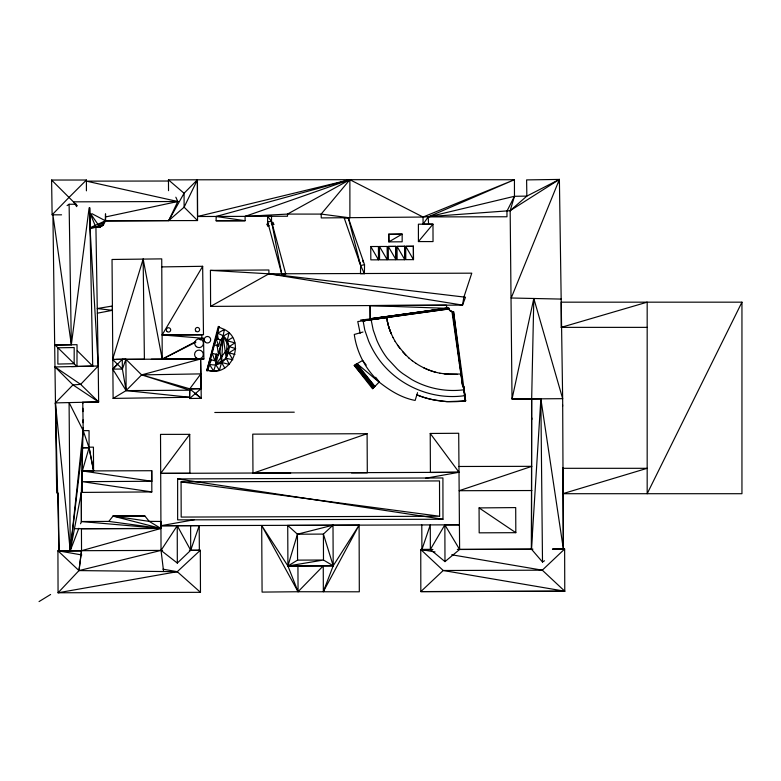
<?xml version="1.0" encoding="UTF-8"?>
<svg xmlns="http://www.w3.org/2000/svg" width="781" height="781" viewBox="0 0 781 781"><rect width="100%" height="100%" fill="white"/><g stroke="black" fill="none" stroke-linecap="round" stroke-linejoin="round"><path stroke-width="1.17" d="M245.127 216.376L287.496 214.082L321.186 214.092L349.898 217.84L349.878 179.698L245.127 216.376L245.078 220.73L216.132 220.779L216.132 216.474L349.878 179.698L514.435 179.737L514.464 196.304L510.159 210.675L512.024 399.052L562.652 398.671L559.391 179.425L526.609 179.903L526.853 196.099L510.159 210.675L423.048 217.04L321.255 217.928L321.186 214.072L349.878 179.698L423.048 217.04L514.425 179.728L428.203 216.903L423.077 224.176L432.977 224.176L433.035 241.583L418.421 241.573L418.401 224.196L432.977 224.176L418.421 241.563M552.44 549.082L564.634 549.043L564.77 591.207L420.832 591.598L420.754 549.521L430.36 549.512L444.985 561.607L459.618 549.492L531.461 549.199L540.862 398.886L542.502 562.017L531.461 549.18L531.666 398.984L533.813 298.498L562.662 398.671L563.365 549.043L540.862 398.876L512.033 399.042L533.813 298.498M56.681 492.996L52.913 214.804L71.335 344.772L55.07 344.997L58.448 348.306M57.892 347.779L57.853 364.063L74.156 363.702L74.195 347.555L57.892 347.779L74.156 363.702M55.695 429.745L55.695 428.291M90.44 213.516L99.861 227.115L105.474 220.808L105.513 213.828L105.484 220.798L103.375 225.074L99.87 227.125L90.01 227.769L89.698 207.668M99.861 227.115L103.375 225.074L95.917 227.359L91.25 227.681L95.917 227.359L105.474 220.808L105.484 218.475M531.793 419.456L531.802 417.972M531.461 549.189L531.656 398.984M151.338 359.231L162.233 359.172L161.735 258.872L112.034 259.477L113.108 398.417L126.122 390.588L141.634 374.88L200.61 359.016L201.254 398.31L189.607 398.505L189.754 388.909L201.107 388.635L200.61 358.996L125.663 359.319M348.316 217.86L360.617 265.433L360.48 273.701L364.385 273.682L364.542 264.769L348.316 217.86L344.167 217.86L360.617 265.433L364.385 273.682M89.063 447.181L93.574 470.884L89.054 447.747L89.063 447.181L93.427 447.152L93.574 470.894L82.356 470.943L82.425 492.401L81.38 492.401L70.241 550.742L59.024 550.781L55.412 402.898L72.984 384.906L80.668 384.369L98.221 365.996L95.926 227.349L90.206 213.603M83.157 427.871L81.38 492.401L81.419 521.532L80.56 523.778M216.269 353.783L215.702 364.571L213.633 371.063L207.814 370.379L209.367 364.258L211.475 359.934M217.04 339.393L217.352 333.399L224.411 329.455C246.835 340.799 231.732 377.809 207.814 370.379M218.963 327.18L224.411 329.455L223.034 336.123L221.579 362.482L219.393 370.262L213.633 371.063L209.367 364.258C229.038 369.833 237.326 337.978 217.352 333.399L218.202 339.218M82.806 403.523L82.776 402.274L83.196 430.643L70.241 550.742L81.536 550.693L160.945 528.454L160.915 521.464L149.181 521.357M89.132 207.805L71.335 344.772L69.109 204.261L76.343 204.241M220.935 340.448L223.034 336.123L229.067 332.94L227.183 340.76L234.905 342.879L229.224 346.627L226.236 358.303L229.302 364.415L221.579 362.482L219.725 349.683M229.224 346.627L215.702 364.571L226.236 358.303L232.816 359.787L228.882 352.856L235.706 348.638L229.224 346.627L223.034 336.123L215.702 364.571L219.393 370.262M206.789 370.663L218.289 326.438L219.1 326.663L207.6 370.887L206.789 370.663L219.1 326.663M210.606 359.66L214.814 360.754L212.247 353.344L218.543 354.994L222.37 340.262L216.064 338.622L214.453 344.948L218.66 346.042L220.301 339.725M214.814 360.754L216.454 354.447M417.542 392.648L415.141 400.438C391.73 396.006 374.812 377.926 357.034 363.741L356.107 364.307L374.109 387.269L372.586 388.811L354.232 365.401L355.99 364.278L374.109 387.269L379.283 381.929L375.661 377.262M83.196 430.643L89.063 447.718L82.278 447.777L82.425 492.411L151.836 491.923L151.739 470.709L151.787 481.272L82.356 470.943L89.054 447.747L89.054 430.643L83.196 430.634L69.089 402.586L70.241 550.742L78.842 528.268M332.989 525.174L323.412 534.087L297.444 534.204L287.925 565.981L298.059 591.734L359.309 591.803L359.104 525.135L287.72 525.437L287.925 565.991L333.194 565.805L359.104 525.135L323.344 591.637L323.256 565.854L333.194 565.805L332.999 525.174L297.444 534.204L287.72 525.428M143.148 259.097L112.601 359.475L122.392 369.013L126.122 390.588L189.598 397.265L189.763 388.821L200.854 373.884L141.625 374.89L125.926 359.299L112.591 359.475L144.397 359.24L143.148 259.097L162.233 359.162L203.89 358.957L203.538 338.3L162.136 334.961L202.669 266.292L161.862 266.907M421.916 549.531L430.282 524.91L430.36 549.512L421.916 549.531L421.789 524.939M190.701 550.293L199.204 525.652L160.935 525.72L194.449 519.707M189.617 398.515L201.107 388.635L189.754 388.811L141.634 374.88L189.734 390.207L126.122 390.598L112.737 369.13L122.402 369.022L125.926 359.299L126.112 390.588M323.344 591.637L333.194 565.805L323.412 534.087L323.48 560.016L333.194 565.805M428.574 224.176L428.203 216.903L514.454 196.295L526.843 196.099L559.391 179.425L511.213 298L561.178 299.084M175.842 197.202L177.804 201.518L168.686 220.632L104.605 220.955M741.95 302.169L647.176 493.709L647.176 302.169L561.197 327.366L561.197 302.169L741.95 302.169L741.95 493.709L562.72 493.709L562.72 468.307L647.176 468.307L562.72 493.709M514.454 196.295L506.967 211.124L506.976 216.767L428.203 216.903M430.36 549.512L444.848 524.852L459.423 524.822L160.935 525.72M163.6 571.526L161.042 550.41L177.248 525.691L190.701 550.302L200.317 550.273L200.473 592.32L58.067 592.779L57.921 550.771L162.594 550.4M189.724 434.343L189.89 473.325L160.71 473.374L189.724 434.353L160.525 434.382L161.042 550.41L177.316 563.072L190.701 550.302L190.613 525.672M81.292 492.401L81.409 521.523L108.813 521.415L113.001 516.114L144.875 515.977L149.191 521.366L160.945 528.444L81.439 528.727L81.536 550.693L78.979 570.589L58.067 592.779L177.258 571.692L200.317 550.273L189.363 550.312M388.762 234.28L402.166 234.115L402.166 241.798L388.85 241.876L388.762 234.28L402.166 234.115L388.85 241.876L388.821 234.202M61.572 214.824L52.112 214.824L69.001 197.417M117.501 364.258L112.737 369.14L122.246 359.348L125.917 359.377L116.232 359.445M69.011 197.427L86.418 180.02L86.418 190.828M67.078 205.579L69.109 204.261M510.159 210.675L559.391 179.425M542.502 562.017L544.484 560.778M39.05 601.575L50.609 594.478M232.631 337.529L227.183 340.76L226.236 358.303L223.034 336.123M210.606 306.386L268.937 273.819L471.773 273.174L463.836 297.249L462.547 305.098L210.606 306.386L210.431 270.382L268.889 269.992L268.937 273.819L462.547 305.098L465.496 297.219L268.937 273.819L210.431 270.382M89.795 213.711L90 227.769L105.474 220.808L168.686 220.623L184.062 193.249L197.417 179.796L349.878 179.698L287.496 214.082L287.515 216.239L197.534 216.513L197.417 179.796L168.471 179.894L168.53 190.671M203.88 358.948L162.233 359.153L195.455 341.707M199.741 339.452L201.879 338.329L201.801 334.785L162.136 334.961L203.48 334.766L202.66 266.282M162.243 359.162L195.933 342.156M200.287 339.96L203.548 338.31M367.099 433.709L252.751 434.148L252.966 473.227L367.099 433.709L367.304 472.847L351.499 472.895M271.925 224.957L273.799 224.411L273.077 222.409L271.232 223.073L273.799 224.411M267.073 224.167L269.22 225.777L267.688 226.236L267.073 224.167L268.615 223.727M362.98 332.032L354.281 334.463C356.771 352.582 365.742 369.706 379.332 381.968M161.042 550.41L78.979 570.589L57.921 550.771L81.79 554.959M197.534 216.503L349.878 179.698M105.445 216.981L177.804 201.518L86.418 181.143L168.491 181.026M97.342 313.191L112.435 310.321L112.396 306.015L97.274 308.554L112.435 310.321M425.489 478.284L459.013 472.28L430.224 433.465L458.701 433.27L459.618 549.492L444.858 524.861L444.985 561.617M360.617 265.433L364.542 264.769M446.888 308.134L363.399 319.81L363.536 320.806L446.888 308.134L448.86 308.095L449.007 308.866L363.536 320.806L363.136 319.683L360.617 320.054M363.536 320.806L448.86 308.095M393.136 337.636L391.183 333.585A66.951 66.951 0 0 1 387.278 321.147L386.624 317.476L449.173 308.973M267.629 221.882L271.524 221.345L271.515 216.298L267.61 216.298L267.629 221.882L281.756 274.072L285.787 274.063L271.524 221.345L267.61 216.298M370.184 318.853L446.957 308.339L446.381 305.176L370.077 305.556L370.184 318.853L370.135 305.605L446.957 308.339L370.165 318.736M360.168 333.292L357.766 321.557L386.751 317.584L387.405 321.255A66.941 66.941 0 0 0 388.44 325.482M452.58 311.687L462.772 386.722L463.689 386.615L465.613 400.907L446.849 401.668L434.675 400.028A82.923 82.923 0 0 1 416.703 394.678M452.424 311.609L452.16 311.629A6.424 6.424 0 0 1 451.389 311.473A2.382 2.382 0 0 1 450.969 311.287A4.178 4.178 0 0 1 449.856 310.467M460.868 373.972L462.694 386.741L463.689 386.615L464.832 397.314M463.689 386.615L465.613 400.907L453.546 311.57L452.033 311.531A6.414 6.414 0 0 1 451.272 311.365M416.693 394.864C431.991 401.014 448.87 403.035 465.212 400.878L464.47 395.694C431.044 400.477 395.772 384.789 377.038 356.673A94.023 94.023 0 0 1 368.681 341.199L364.786 330.06L363.097 320.835M460.995 374.079L444.174 373.884M90 227.769L95.926 227.359M457.344 374.411L448.509 374.304M82.776 402.283L98.631 401.942L72.984 384.906L55.012 366.953L98.23 365.996L98.631 401.932L55.412 402.898L55.451 403.943M71.481 366.582L92.714 366.123L89.669 207.853M55.07 344.997L77.036 344.685L76.968 366.474L73.599 363.165M113.108 398.408L189.598 397.275M404.685 246.318L397.041 246.415L397.119 259.741L404.802 259.741L404.685 246.318L404.802 259.741L397.041 246.415L404.714 246.396M413.315 246.249L405.71 246.327L405.798 259.653L413.481 259.643L413.383 246.308L413.481 259.643L405.71 246.327L413.383 246.308M479.075 507.914L515.704 507.591L515.821 532.681L479.183 532.837L479.075 507.914L515.821 532.681M151.787 481.272L82.395 481.672L151.836 491.923M552.782 549.092L564.634 549.043L542.297 570.179L443.217 570.501L420.822 591.598L564.77 591.207L542.297 570.179L451.74 554.783M297.932 565.932L287.925 565.991L261.703 525.535L298.059 591.734L323.256 565.864L297.932 565.922L298.059 591.734L262.084 592.096L261.694 525.515M73.443 201.84L177.804 201.518M370.741 246.532L378.424 246.503L378.512 259.848L370.829 259.858L370.741 246.532L378.512 259.848M379.478 246.484L387.151 246.464L387.249 259.809L379.566 259.809L379.478 246.484L387.249 259.809M214.785 412.485L294.281 412.192M82.356 470.933L151.748 470.718M160.701 473.374L459.013 472.28L430.409 472.485L430.224 433.465M252.966 473.227L290.678 473.101M177.629 478.919L442.915 477.952L442.983 519.248L177.648 519.863L177.629 478.919L442.983 519.248M181.065 481.887L439.615 516.251L181.192 517.071L181.065 481.887L439.508 480.93L439.625 516.251M75.279 528.717L160.945 528.444L113.001 516.114L144.885 515.997M564.77 591.207L443.217 570.501L420.754 549.521L432.957 549.482M457.344 549.394L532.935 549.15M297.571 560.123L323.48 560.026L287.925 565.991L297.571 560.114L297.444 534.194M197.554 220.564L168.686 220.623L184.121 207.18L197.408 179.806L197.544 220.554L184.121 207.18L184.062 193.249L168.471 179.894M216.122 220.769L245.078 220.72L216.132 216.474M89.054 447.747L82.278 447.757L70.241 550.742L55.412 402.898M458.964 466.482L531.861 466.335L459.16 490.712L531.89 490.536M52.122 214.834L51.595 180.04L86.418 180.02M561.197 327.366L647.176 327.366M200.473 592.32L177.258 571.692L78.979 570.589L81.536 550.683L59.014 550.781L58.224 493.006M449.143 309.315L448.89 308.759L449.231 309.608A4.51 4.51 0 0 0 449.749 310.34L452.16 311.629M81.409 521.523L160.945 528.444L108.803 521.415M448.636 374.411L439.859 373.162M451.955 311.512L460.868 373.962M113.001 516.114L149.181 521.357M420.764 549.521L435.056 551.952M162.936 569.173L177.258 571.692M439.976 373.269L435.622 372.195A68.718 68.718 0 0 1 427.383 369.403A65.838 65.838 0 0 1 415.873 363.302M228.882 352.856L235.003 354.398M91.865 213.643L105.474 220.808M55.012 366.953L80.658 384.369L98.631 401.932M412.251 360.724L416 363.409M195.035 393.312L201.254 398.31L189.754 388.909M408.873 357.971L412.378 360.832M409 358.079L402.713 351.85M360.422 263.07L359.338 262.035L359.299 260.542M51.595 180.04L77.299 205.706M77.319 350.757L92.714 366.123M405.817 355.121L397.383 344.997M356.107 364.307L374.88 386.517L357.034 363.741L362.618 360.441L366.24 365.118M374.109 387.269L355.16 364.834L373.347 388.05L354.232 365.401M400.057 348.629L395.079 341.336M449.231 309.608L449.749 310.34A3.671 3.671 0 0 0 451.272 311.355M74.097 202.796L76.694 206.643M221.579 362.482L224.752 367.978M393.009 337.519L395.206 341.453M216.093 338.632L218.66 346.042M271.524 221.345L281.756 274.072M449.095 308.993L449.348 309.715A4.501 4.501 0 0 0 449.876 310.447M371.16 319.907L373.181 329.924L376.735 340.067A85.734 85.734 0 0 0 384.359 354.183A76.606 76.606 0 0 0 387.493 358.547L397.431 369.218A58.184 58.184 0 0 0 399.15 370.741A71.735 71.735 0 0 0 402.781 373.611L411.802 379.566A77.065 77.065 0 0 0 416.566 382.075C431.21 389.202 447.923 391.925 464.07 389.758L464.47 395.694M216.942 344.47L218.543 354.994M457.92 351.284L458.242 353.676M458.73 357.278L459.052 359.68M459.54 363.282L459.863 365.674M455.528 334.366L455.85 336.777M458.603 357.171L458.925 359.572M459.413 363.165L459.736 365.576M453.546 311.57L462.772 386.722M90 227.779L98.221 366.006M362.911 260.444L362.95 261.947M82.874 408.297L82.932 411.597M83.05 419.875L83.089 422.697M122.246 359.348L122.402 369.022M56.388 420.285L56.427 423.068M562.584 404.792L562.603 406.276M562.964 467.809L563.365 549.043M199.204 525.652L199.35 550.273M423.048 217.04L423.077 224.176M177.248 525.691L177.316 563.081M559.264 182.227L559.264 183.33M391.183 333.585A66.941 66.941 0 0 1 387.278 321.137M435.749 372.303A68.718 68.718 0 0 1 423.527 367.724M391.31 333.702A66.941 66.941 0 0 1 388.733 326.526M395.947 246.376L388.274 246.454L388.362 259.78L396.045 259.77L395.947 246.435L388.274 246.454L396.045 259.77L395.947 246.435M196.08 331.31A2.177 2.177 0 0 0 199.594 329.963A2.177 2.177 0 0 0 196.675 327.59A2.177 2.177 0 0 0 196.08 331.31M167.154 331.583A2.177 2.177 0 0 0 170.668 330.246A2.177 2.177 0 0 0 167.739 327.874A2.177 2.177 0 0 0 167.154 331.583M196.197 357.825A4.344 4.344 0 0 0 203.236 355.14A4.344 4.344 0 0 0 197.388 350.386A4.344 4.344 0 0 0 196.197 357.825M196.314 346.637A4.344 4.344 0 0 0 203.353 343.943A4.344 4.344 0 0 0 197.505 339.198A4.344 4.344 0 0 0 196.314 346.637M205.383 342.263A3.261 3.261 0 0 0 210.655 340.243A3.261 3.261 0 0 0 206.272 336.679A3.261 3.261 0 0 0 205.383 342.263"/></g></svg>
